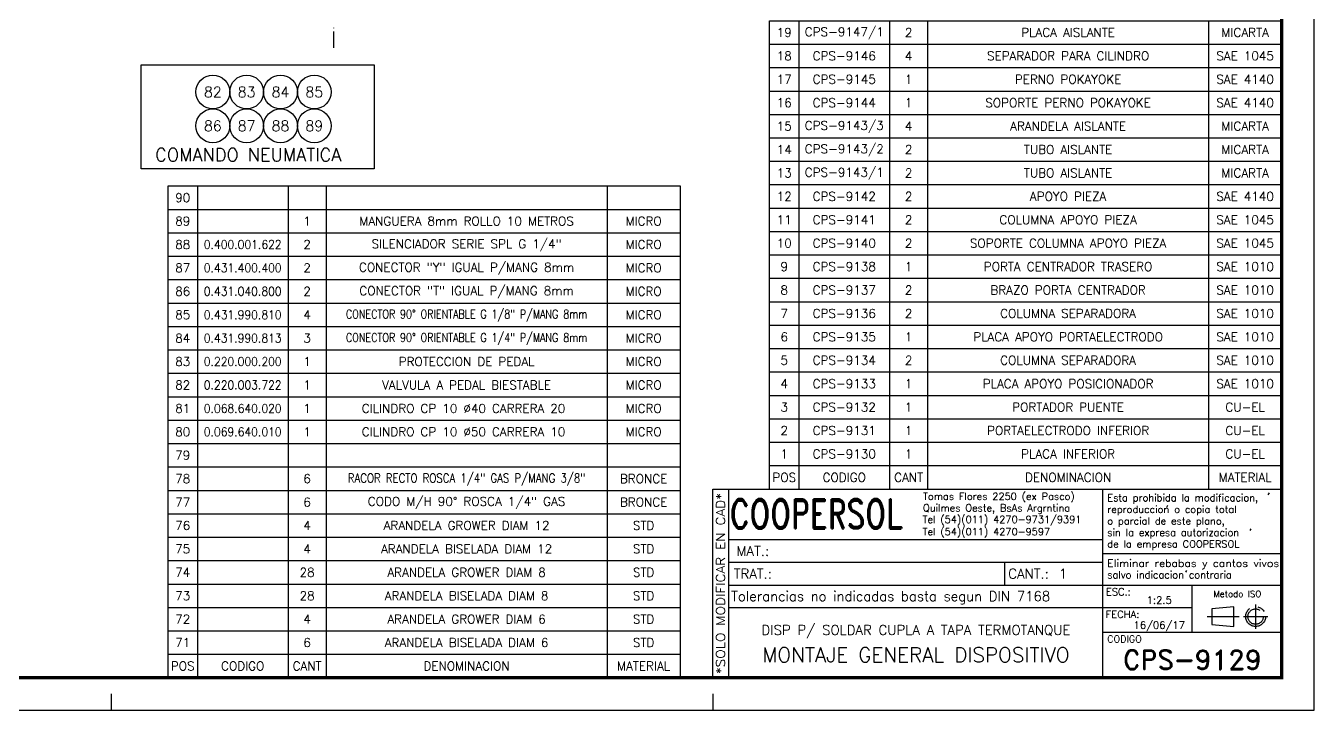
# Model space of a CAD drawing. Extents: x 0 to 2303, y 0 to 1485.
# Drawn here: x 1112 to 2102, y 0 to 526 of the extents above; entities that cross this region are included whole.
import ezdxf
from ezdxf.enums import TextEntityAlignment as Align

# ---------------------------------------------------------------- set-up
doc = ezdxf.new("R2010")
doc.units = 0
doc.header["$LTSCALE"] = 10
doc.header["$MEASUREMENT"] = 0
doc.linetypes.add('CENTER', pattern=[2, 1.25, -0.25, 0.25, -0.25])
doc.layers.get('0').update_dxf_attribs({"linetype": 'CONTINUOUS'})
for name, color, linetype in [('0-POS', 3, 'CONTINUOUS'), ('1', 1, 'CENTER'), ('CL', 1, 'CENTER'), ('FI', 1, 'CONTINUOUS'), ('POS', 3, 'CONTINUOUS')]:
    doc.layers.add(name, color=color, linetype=linetype)
doc.styles.add('ROMAND', font='ROMAND')
doc.styles.add('ROMANS', font='ROMANS.SHX')

# ---------------------------------------------------------------- blocks, each defined once
blk = doc.blocks.new('LISCONJ')
blk.add_line((0, 0), (0, 8))
at = {"layer": 'FI', "color": 7}
for p, q in [((0, 8), (175, 8)), ((10, 8), (10, 0)), ((41, 8), (41, 0)), ((54, 8), (54, 0)), ((150, 8), (150, 0))]:
    blk.add_line(p, q, dxfattribs=at)
at = {"style": 'ROMANS'}
for tag, p in [('POS', (5, 4)), ('CODIGO', (25.5, 4)), ('CANT', (47.5, 4)), ('DENOMINACION', (102, 4)), ('MATERIAL', (162.5, 4))]:
    blk.add_attdef(tag, text='', height=3, dxfattribs=at).set_placement(p, align=Align.MIDDLE)
blk = doc.blocks.new('A1G')
for p, q in [((471, 5), (471, 0)), ((656, 5), (656, 0))]:
    blk.add_line(p, q)
blk.add_lwpolyline([(0, 0), (841, 0), (841, 594), (0, 594)], close=True)
at = {"const_width": 1}
blk.add_lwpolyline([(25, 10), (831, 10), (831, 584), (25, 584)], close=True, dxfattribs=at)
blk = doc.blocks.new('COOPERSOLROT-02')
for p, q in [((0, 58), (175, 58)), ((0, 0), (0, 58)), ((5, 0), (5, 58)), ((120, 0), (120, 58)), ((175, 0), (175, 58)), ((5, 42.5), (120, 42.5)), ((120, 38.19), (175, 38.19)), ((5, 35.5), (120, 35.5)), ((89.89, 28.5), (89.89, 35.5)), ((5, 28.5), (175, 28.5)), ((147.5, 14), (147.5, 28.5)), ((147.5, 21.5), (5, 21.5)), ((120, 14), (175, 14)), ((0, 0), (175, 0))]:
    blk.add_line(p, q)
at = {"color": 1, "linetype": 'CENTER'}
blk.add_line((166.98, 22.51), (166.98, 15.06), dxfattribs=at)
for points in [[(152.09, 18.79), (161.93, 18.79)], [(163.26, 18.79), (170.71, 18.79)]]:
    blk.add_lwpolyline(points, dxfattribs=at)
at = {"layer": '1'}
for points in [[(170.85, 56.26), (171.21, 56.85)], [(139.66, 52.43), (140.02, 53.02)], [(165.28, 45.22), (165.64, 45.81)], [(145.46, 32.42), (145.82, 33.01)]]:
    blk.add_lwpolyline(points, dxfattribs=at)
blk.add_lwpolyline([(160.25, 18.79), (160.25, 21.83), (153.47, 21.16), (153.47, 16.41), (160.25, 15.74)], close=True, dxfattribs=at)
for radius in [3.05, 2.37]:
    blk.add_circle((166.98, 18.79), radius, dxfattribs=at)
at = {"style": 'ROMANS', "width": 0.996387}
blk.add_text('*SOLO MODIFICAR EN CAD*', height=2.7, rotation=90, dxfattribs=at).set_placement((3.77, 1.09), (3.77, 56.81), align=Align.FIT)
at = {"style": 'ROMAND', "width": 0.75}
blk.add_text('COOPERSOL', height=9, dxfattribs=at).set_placement((5.26, 45.85))
at = {"style": 'ROMANS'}
for s, p in [('MAT.:', (7.32, 37.47)), ('TRAT.:', (6.5, 30.47)), ('CANT.:', (90.89, 30.47)), ('Tolerancias no indicadas basta segun DIN 7168', (5.7, 23.56))]:
    blk.add_text(s, height=3, dxfattribs=at).set_placement(p)
for tag, height, style, p in [('CONJUNTO', 2.3, 'ROMANS', (62.5, 17.5)), ('SUBCONJUNTO', 3, 'ROMANS', (62.5, 11.5)), ('COD-PLA', 6, 'ROMAND', (147.5, 5.5)), ('DENOMINACION', 4.5, 'ROMANS', (62.5, 4.75))]:
    blk.add_attdef(tag, text='', height=height, dxfattribs=dict(style=style)).set_placement(p, align=Align.MIDDLE)
at = {"layer": '1', "style": 'ROMANS'}
for s, height, p in [('Tomas Flores 2250 (ex Pasco)', 2.2, (64.69, 54.68)), ('Esta prohibida la modificacion,', 2.2, (121.36, 54.23)), ('Quilmes Oeste, BsAs Argrntina', 2.2, (64.69, 51.12)), ('reproduccion o copia total', 2.2, (121.36, 50.67)), ('Tel (54)(011) 4270-9731/9391', 2.2, (64.55, 47.56)), ('o parcial de este plano,', 2.2, (121.36, 47.11)), ('Tel (54)(011) 4270-9597', 2.2, (64.55, 43.83)), ('sin la expresa autorizacion ', 2.2, (121.36, 43.55)), ('de la empresa COOPERSOL', 2.2, (121.36, 39.99)), ('salvo indicacion contraria', 2.2, (121.36, 30.54)), ('ESC.:', 2.25, (120.89, 25.29)), ('FECHA:', 2.25, (120.81, 18.36)), ('CODIGO', 2.16, (121.33, 10.78))]:
    blk.add_text(s, height=height, dxfattribs=at).set_placement(p)
at = {"layer": '1', "style": 'ROMANS', "width": 0.96139}
blk.add_text('Eliminar rebabas y cantos vivos', height=2.2, dxfattribs=at).set_placement((121.34, 34.1), (174.21, 34.1), align=Align.FIT)
at = {"layer": '1', "style": 'ROMANS'}
blk.add_text('Metodo ISO', height=1.948, dxfattribs=at).set_placement((161.34, 25.77), align=Align.MIDDLE)
for tag, p in [('MAT', (22.51, 37.47)), ('TRAT', (22.51, 30.47)), ('CANT', (106.49, 30.47))]:
    blk.add_attdef(tag, p, '', height=3, dxfattribs=at)
for tag, p in [('ESC', (137.33, 22.73)), ('FECHA', (137.33, 15.06))]:
    blk.add_attdef(tag, text='', height=2.25, dxfattribs=at).set_placement(p, align=Align.CENTER)
blk = doc.blocks.new('POS')
at = {"layer": '0-POS'}
blk.add_circle((0, 0), 6.5, dxfattribs=at)
at = {"layer": '0-POS', "style": 'ROMANS', "flags": 4}
blk.add_attdef('P', text='', height=4, dxfattribs=at).set_placement((0, 0), align=Align.MIDDLE)

msp = doc.modelspace()

# ---------------------------------------------------------------- linework, layer by layer
msp.add_line((1615, 403), (1615, 25))
at = {"layer": 'CL'}
msp.add_line((1348.66677, 509.28395), (1348.66677, 524.64), dxfattribs=at)
at = {"layer": 'POS'}
msp.add_lwpolyline([(1200.63614, 496.23903), (1379.64363, 496.23903), (1379.64363, 416.07359), (1200.63614, 416.07359)], close=True, dxfattribs=at)

# ---------------------------------------------------------------- block references
at = {"xscale": 2.5, "yscale": 2.5, "zscale": 2.5}
msp.add_blockref('A1G', (0, 0), dxfattribs=at)
at = {"xscale": 2.25, "yscale": 2.25, "zscale": 2.25}
for p, values in [((1683.75, 512), {'DENOMINACION': 'PLACA AISLANTE', 'CODIGO': 'CPS-9147/1', 'CANT': '2', 'POS': '19', 'MATERIAL': 'MICARTA'}), ((1683.75, 494), {'DENOMINACION': 'SEPARADOR PARA CILINDRO', 'CODIGO': 'CPS-9146', 'CANT': '4', 'POS': '18', 'MATERIAL': 'SAE 1045'}), ((1683.75, 476), {'DENOMINACION': 'PERNO POKAYOKE', 'CODIGO': 'CPS-9145', 'CANT': '1', 'POS': '17', 'MATERIAL': 'SAE 4140'}), ((1683.75, 458), {'DENOMINACION': 'SOPORTE PERNO POKAYOKE', 'CODIGO': 'CPS-9144', 'CANT': '1', 'POS': '16', 'MATERIAL': 'SAE 4140'}), ((1683.75, 440), {'DENOMINACION': 'ARANDELA AISLANTE', 'CODIGO': 'CPS-9143/3', 'CANT': '4', 'POS': '15', 'MATERIAL': 'MICARTA'}), ((1683.75, 422), {'DENOMINACION': 'TUBO AISLANTE', 'CODIGO': 'CPS-9143/2', 'CANT': '2', 'POS': '14', 'MATERIAL': 'MICARTA'}), ((1683.75, 404), {'DENOMINACION': 'TUBO AISLANTE', 'CODIGO': 'CPS-9143/1', 'CANT': '2', 'POS': '13', 'MATERIAL': 'MICARTA'}), ((1683.75, 386), {'DENOMINACION': 'APOYO PIEZA', 'CODIGO': 'CPS-9142', 'CANT': '2', 'POS': '12', 'MATERIAL': 'SAE 4140'}), ((1683.75, 368), {'DENOMINACION': 'COLUMNA APOYO PIEZA', 'CODIGO': 'CPS-9141', 'CANT': '2', 'POS': '11', 'MATERIAL': 'SAE 1045'}), ((1683.75, 350), {'DENOMINACION': 'SOPORTE COLUMNA APOYO PIEZA', 'CODIGO': 'CPS-9140', 'CANT': '2', 'POS': '10', 'MATERIAL': 'SAE 1045'}), ((1683.75, 332), {'DENOMINACION': 'PORTA CENTRADOR TRASERO', 'CODIGO': 'CPS-9138', 'CANT': '1', 'POS': '9', 'MATERIAL': 'SAE 1010'}), ((1683.75, 314), {'DENOMINACION': 'BRAZO PORTA CENTRADOR', 'CODIGO': 'CPS-9137', 'CANT': '2', 'POS': '8', 'MATERIAL': 'SAE 1010'}), ((1683.75, 296), {'DENOMINACION': 'COLUMNA SEPARADORA', 'CODIGO': 'CPS-9136', 'CANT': '2', 'POS': '7', 'MATERIAL': 'SAE 1010'}), ((1683.75, 278), {'DENOMINACION': 'PLACA APOYO PORTAELECTRODO', 'CODIGO': 'CPS-9135', 'CANT': '1', 'POS': '6', 'MATERIAL': 'SAE 1010'}), ((1683.75, 260), {'DENOMINACION': 'COLUMNA SEPARADORA', 'CODIGO': 'CPS-9134', 'CANT': '2', 'POS': '5', 'MATERIAL': 'SAE 1010'}), ((1683.75, 242), {'DENOMINACION': 'PLACA APOYO POSICIONADOR', 'CODIGO': 'CPS-9133', 'CANT': '1', 'POS': '4', 'MATERIAL': 'SAE 1010'}), ((1683.75, 224), {'DENOMINACION': 'PORTADOR PUENTE', 'CODIGO': 'CPS-9132', 'CANT': '1', 'POS': '3', 'MATERIAL': 'CU-EL'}), ((1683.75, 206), {'DENOMINACION': 'PORTAELECTRODO INFERIOR', 'CODIGO': 'CPS-9131', 'CANT': '1', 'POS': '2', 'MATERIAL': 'CU-EL'}), ((1683.75, 188), {'DENOMINACION': 'PLACA INFERIOR', 'CODIGO': 'CPS-9130', 'CANT': '1', 'POS': '1', 'MATERIAL': 'CU-EL'}), ((1683.75, 170), {'DENOMINACION': 'DENOMINACION', 'CODIGO': 'CODIGO', 'CANT': 'CANT', 'POS': 'POS', 'MATERIAL': 'MATERIAL'}), ((1221.25, 25), {'DENOMINACION': 'DENOMINACION', 'CODIGO': 'CODIGO', 'CANT': 'CANT', 'POS': 'POS', 'MATERIAL': 'MATERIAL'})]:
    msp.add_blockref('LISCONJ', p, dxfattribs=at).add_auto_attribs(values)
ref = msp.add_blockref('LISCONJ', (1221.25, 385), dxfattribs=dict(xscale=2.25, yscale=2.25, zscale=2.25))
ref.add_attrib('POS', '90', dxfattribs={"height": 6.75, "style": 'ROMANS'}).set_placement((1232.5, 394), align=Align.MIDDLE)
ref = msp.add_blockref('LISCONJ', (1221.25, 367), dxfattribs=dict(xscale=2.25, yscale=2.25, zscale=2.25))
ref.add_attrib('DENOMINACION', 'MANGUERA 8mm ROLLO 10 METROS', dxfattribs={"height": 6.75, "style": 'ROMANS'}).set_placement((1450.75, 376), align=Align.MIDDLE)
ref.add_attrib('CANT', '1', dxfattribs={"height": 6.75, "style": 'ROMANS'}).set_placement((1328.125, 376), align=Align.MIDDLE)
ref.add_attrib('POS', '89', dxfattribs={"height": 6.75, "style": 'ROMANS'}).set_placement((1232.5, 376), align=Align.MIDDLE)
ref.add_attrib('MATERIAL', 'MICRO', dxfattribs={"height": 6.75, "style": 'ROMANS'}).set_placement((1586.875, 376), align=Align.MIDDLE)
ref = msp.add_blockref('LISCONJ', (1221.25, 349), dxfattribs=dict(xscale=2.25, yscale=2.25, zscale=2.25))
ref.add_attrib('DENOMINACION', 'SILENCIADOR SERIE SPL G 1/4"', dxfattribs={"height": 6.75, "style": 'ROMANS'}).set_placement((1450.75, 358), align=Align.MIDDLE)
ref.add_attrib('CODIGO', '0.400.001.622', dxfattribs={"height": 6.75, "style": 'ROMANS', "width": 0.9}).set_placement((1278.625, 358), align=Align.MIDDLE)
ref.add_attrib('CANT', '2', dxfattribs={"height": 6.75, "style": 'ROMANS'}).set_placement((1328.125, 358), align=Align.MIDDLE)
ref.add_attrib('POS', '88', dxfattribs={"height": 6.75, "style": 'ROMANS'}).set_placement((1232.5, 358), align=Align.MIDDLE)
ref.add_attrib('MATERIAL', 'MICRO', dxfattribs={"height": 6.75, "style": 'ROMANS'}).set_placement((1586.875, 358), align=Align.MIDDLE)
ref = msp.add_blockref('LISCONJ', (1221.25, 331), dxfattribs=dict(xscale=2.25, yscale=2.25, zscale=2.25))
ref.add_attrib('DENOMINACION', 'CONECTOR "Y" IGUAL P/MANG 8mm', dxfattribs={"height": 6.75, "style": 'ROMANS'}).set_placement((1450.75, 340), align=Align.MIDDLE)
ref.add_attrib('CODIGO', '0.431.400.400', dxfattribs={"height": 6.75, "style": 'ROMANS', "width": 0.9}).set_placement((1278.625, 340), align=Align.MIDDLE)
ref.add_attrib('CANT', '2', dxfattribs={"height": 6.75, "style": 'ROMANS'}).set_placement((1328.125, 340), align=Align.MIDDLE)
ref.add_attrib('POS', '87', dxfattribs={"height": 6.75, "style": 'ROMANS'}).set_placement((1232.5, 340), align=Align.MIDDLE)
ref.add_attrib('MATERIAL', 'MICRO', dxfattribs={"height": 6.75, "style": 'ROMANS'}).set_placement((1586.875, 340), align=Align.MIDDLE)
ref = msp.add_blockref('LISCONJ', (1221.25, 313), dxfattribs=dict(xscale=2.25, yscale=2.25, zscale=2.25))
ref.add_attrib('DENOMINACION', 'CONECTOR "T" IGUAL P/MANG 8mm', dxfattribs={"height": 6.75, "style": 'ROMANS'}).set_placement((1450.75, 322), align=Align.MIDDLE)
ref.add_attrib('CODIGO', '0.431.040.800', dxfattribs={"height": 6.75, "style": 'ROMANS', "width": 0.9}).set_placement((1278.625, 322), align=Align.MIDDLE)
ref.add_attrib('CANT', '2', dxfattribs={"height": 6.75, "style": 'ROMANS'}).set_placement((1328.125, 322), align=Align.MIDDLE)
ref.add_attrib('POS', '86', dxfattribs={"height": 6.75, "style": 'ROMANS'}).set_placement((1232.5, 322), align=Align.MIDDLE)
ref.add_attrib('MATERIAL', 'MICRO', dxfattribs={"height": 6.75, "style": 'ROMANS'}).set_placement((1586.875, 322), align=Align.MIDDLE)
ref = msp.add_blockref('LISCONJ', (1221.25, 295), dxfattribs=dict(xscale=2.25, yscale=2.25, zscale=2.25))
ref.add_attrib('DENOMINACION', 'CONECTOR 90%%d ORIENTABLE G 1/8" P/MANG 8mm', dxfattribs={"height": 6.75, "style": 'ROMANS', "width": 0.8}).set_placement((1450.75, 304), align=Align.MIDDLE)
ref.add_attrib('CODIGO', '0.431.990.810', dxfattribs={"height": 6.75, "style": 'ROMANS', "width": 0.9}).set_placement((1278.625, 304), align=Align.MIDDLE)
ref.add_attrib('CANT', '4', dxfattribs={"height": 6.75, "style": 'ROMANS'}).set_placement((1328.125, 304), align=Align.MIDDLE)
ref.add_attrib('POS', '85', dxfattribs={"height": 6.75, "style": 'ROMANS'}).set_placement((1232.5, 304), align=Align.MIDDLE)
ref.add_attrib('MATERIAL', 'MICRO', dxfattribs={"height": 6.75, "style": 'ROMANS'}).set_placement((1586.875, 304), align=Align.MIDDLE)
ref = msp.add_blockref('LISCONJ', (1221.25, 277), dxfattribs=dict(xscale=2.25, yscale=2.25, zscale=2.25))
ref.add_attrib('DENOMINACION', 'CONECTOR 90%%d ORIENTABLE G 1/4" P/MANG 8mm', dxfattribs={"height": 6.75, "style": 'ROMANS', "width": 0.8}).set_placement((1450.75, 286), align=Align.MIDDLE)
ref.add_attrib('CODIGO', '0.431.990.813', dxfattribs={"height": 6.75, "style": 'ROMANS', "width": 0.9}).set_placement((1278.625, 286), align=Align.MIDDLE)
ref.add_attrib('CANT', '3', dxfattribs={"height": 6.75, "style": 'ROMANS'}).set_placement((1328.125, 286), align=Align.MIDDLE)
ref.add_attrib('POS', '84', dxfattribs={"height": 6.75, "style": 'ROMANS'}).set_placement((1232.5, 286), align=Align.MIDDLE)
ref.add_attrib('MATERIAL', 'MICRO', dxfattribs={"height": 6.75, "style": 'ROMANS'}).set_placement((1586.875, 286), align=Align.MIDDLE)
ref = msp.add_blockref('LISCONJ', (1221.25, 259), dxfattribs=dict(xscale=2.25, yscale=2.25, zscale=2.25))
ref.add_attrib('DENOMINACION', 'PROTECCION DE PEDAL', dxfattribs={"height": 6.75, "style": 'ROMANS'}).set_placement((1450.75, 268), align=Align.MIDDLE)
ref.add_attrib('CODIGO', '0.220.000.200', dxfattribs={"height": 6.75, "style": 'ROMANS', "width": 0.9}).set_placement((1278.625, 268), align=Align.MIDDLE)
ref.add_attrib('CANT', '1', dxfattribs={"height": 6.75, "style": 'ROMANS'}).set_placement((1328.125, 268), align=Align.MIDDLE)
ref.add_attrib('POS', '83', dxfattribs={"height": 6.75, "style": 'ROMANS'}).set_placement((1232.5, 268), align=Align.MIDDLE)
ref.add_attrib('MATERIAL', 'MICRO', dxfattribs={"height": 6.75, "style": 'ROMANS'}).set_placement((1586.875, 268), align=Align.MIDDLE)
ref = msp.add_blockref('LISCONJ', (1221.25, 241), dxfattribs=dict(xscale=2.25, yscale=2.25, zscale=2.25))
ref.add_attrib('DENOMINACION', 'VALVULA A PEDAL BIESTABLE', dxfattribs={"height": 6.75, "style": 'ROMANS'}).set_placement((1450.75, 250), align=Align.MIDDLE)
ref.add_attrib('CODIGO', '0.220.003.722', dxfattribs={"height": 6.75, "style": 'ROMANS', "width": 0.9}).set_placement((1278.625, 250), align=Align.MIDDLE)
ref.add_attrib('CANT', '1', dxfattribs={"height": 6.75, "style": 'ROMANS'}).set_placement((1328.125, 250), align=Align.MIDDLE)
ref.add_attrib('POS', '82', dxfattribs={"height": 6.75, "style": 'ROMANS'}).set_placement((1232.5, 250), align=Align.MIDDLE)
ref.add_attrib('MATERIAL', 'MICRO', dxfattribs={"height": 6.75, "style": 'ROMANS'}).set_placement((1586.875, 250), align=Align.MIDDLE)
ref = msp.add_blockref('LISCONJ', (1221.25, 223), dxfattribs=dict(xscale=2.25, yscale=2.25, zscale=2.25))
ref.add_attrib('DENOMINACION', 'CILINDRO CP 10 %%c40 CARRERA 20 ', dxfattribs={"height": 6.75, "style": 'ROMANS'}).set_placement((1450.75, 232), align=Align.MIDDLE)
ref.add_attrib('CODIGO', '0.068.640.020', dxfattribs={"height": 6.75, "style": 'ROMANS', "width": 0.9}).set_placement((1278.625, 232), align=Align.MIDDLE)
ref.add_attrib('CANT', '1', dxfattribs={"height": 6.75, "style": 'ROMANS'}).set_placement((1328.125, 232), align=Align.MIDDLE)
ref.add_attrib('POS', '81', dxfattribs={"height": 6.75, "style": 'ROMANS'}).set_placement((1232.5, 232), align=Align.MIDDLE)
ref.add_attrib('MATERIAL', 'MICRO', dxfattribs={"height": 6.75, "style": 'ROMANS'}).set_placement((1586.875, 232), align=Align.MIDDLE)
ref = msp.add_blockref('LISCONJ', (1221.25, 205), dxfattribs=dict(xscale=2.25, yscale=2.25, zscale=2.25))
ref.add_attrib('DENOMINACION', 'CILINDRO CP 10 %%c50 CARRERA 10 ', dxfattribs={"height": 6.75, "style": 'ROMANS'}).set_placement((1450.75, 214), align=Align.MIDDLE)
ref.add_attrib('CODIGO', '0.069.640.010', dxfattribs={"height": 6.75, "style": 'ROMANS', "width": 0.9}).set_placement((1278.625, 214), align=Align.MIDDLE)
ref.add_attrib('CANT', '1', dxfattribs={"height": 6.75, "style": 'ROMANS'}).set_placement((1328.125, 214), align=Align.MIDDLE)
ref.add_attrib('POS', '80', dxfattribs={"height": 6.75, "style": 'ROMANS'}).set_placement((1232.5, 214), align=Align.MIDDLE)
ref.add_attrib('MATERIAL', 'MICRO', dxfattribs={"height": 6.75, "style": 'ROMANS'}).set_placement((1586.875, 214), align=Align.MIDDLE)
ref = msp.add_blockref('LISCONJ', (1221.25, 187), dxfattribs=dict(xscale=2.25, yscale=2.25, zscale=2.25))
ref.add_attrib('POS', '79', dxfattribs={"height": 6.75, "style": 'ROMANS'}).set_placement((1232.5, 196), align=Align.MIDDLE)
ref = msp.add_blockref('LISCONJ', (1221.25, 169), dxfattribs=dict(xscale=2.25, yscale=2.25, zscale=2.25))
ref.add_attrib('DENOMINACION', 'RACOR RECTO ROSCA 1/4" GAS P/MANG 3/8"', dxfattribs={"height": 6.75, "style": 'ROMANS', "width": 0.85}).set_placement((1450.75, 178), align=Align.MIDDLE)
ref.add_attrib('CANT', '6', dxfattribs={"height": 6.75, "style": 'ROMANS'}).set_placement((1328.125, 178), align=Align.MIDDLE)
ref.add_attrib('POS', '78', dxfattribs={"height": 6.75, "style": 'ROMANS'}).set_placement((1232.5, 178), align=Align.MIDDLE)
ref.add_attrib('MATERIAL', 'BRONCE', dxfattribs={"height": 6.75, "style": 'ROMANS'}).set_placement((1586.875, 178), align=Align.MIDDLE)
ref = msp.add_blockref('LISCONJ', (1221.25, 151), dxfattribs=dict(xscale=2.25, yscale=2.25, zscale=2.25))
ref.add_attrib('DENOMINACION', 'CODO M/H 90%%d ROSCA 1/4" GAS', dxfattribs={"height": 6.75, "style": 'ROMANS'}).set_placement((1450.75, 160), align=Align.MIDDLE)
ref.add_attrib('CANT', '6', dxfattribs={"height": 6.75, "style": 'ROMANS'}).set_placement((1328.125, 160), align=Align.MIDDLE)
ref.add_attrib('POS', '77', dxfattribs={"height": 6.75, "style": 'ROMANS'}).set_placement((1232.5, 160), align=Align.MIDDLE)
ref.add_attrib('MATERIAL', 'BRONCE', dxfattribs={"height": 6.75, "style": 'ROMANS'}).set_placement((1586.875, 160), align=Align.MIDDLE)
ref = msp.add_blockref('COOPERSOLROT-02', (1640, 25), dxfattribs=dict(xscale=2.5, yscale=2.5, zscale=2.5))
ref.add_attrib('COD-PLA', 'CPS-9129', dxfattribs={"height": 15, "style": 'ROMAND'}).set_placement((2008.75, 38.75), align=Align.MIDDLE)
ref.add_attrib('FECHA', '16/06/17', dxfattribs={"layer": '1', "height": 5.625, "style": 'ROMANS'}).set_placement((1983.3367, 62.6525), align=Align.CENTER)
ref.add_attrib('ESC', '1:2.5', dxfattribs={"layer": '1', "height": 5.625, "style": 'ROMANS'}).set_placement((1983.3367, 81.82136), align=Align.CENTER)
ref.add_attrib('CANT', '1', (1906.22648, 101.17037), dxfattribs={"layer": '1', "height": 7.5, "style": 'ROMANS'})
ref.add_attrib('DENOMINACION', 'MONTAJE GENERAL DISPOSITIVO', dxfattribs={"height": 11.25, "style": 'ROMANS'}).set_placement((1796.25, 42.59453), align=Align.MIDDLE)
ref.add_attrib('SUBCONJUNTO', 'DISP P/ SOLDAR CUPLA A TAPA TERMOTANQUE', dxfattribs={"height": 7.5, "style": 'ROMANS'}).set_placement((1796.25, 61.19461), align=Align.MIDDLE)
ref = msp.add_blockref('LISCONJ', (1221.25, 133), dxfattribs=dict(xscale=2.25, yscale=2.25, zscale=2.25))
ref.add_attrib('DENOMINACION', 'ARANDELA GROWER DIAM 12', dxfattribs={"height": 6.75, "style": 'ROMANS'}).set_placement((1450.75, 142), align=Align.MIDDLE)
ref.add_attrib('CANT', '4', dxfattribs={"height": 6.75, "style": 'ROMANS'}).set_placement((1328.125, 142), align=Align.MIDDLE)
ref.add_attrib('POS', '76', dxfattribs={"height": 6.75, "style": 'ROMANS'}).set_placement((1232.5, 142), align=Align.MIDDLE)
ref.add_attrib('MATERIAL', 'STD', dxfattribs={"height": 6.75, "style": 'ROMANS'}).set_placement((1586.875, 142), align=Align.MIDDLE)
ref = msp.add_blockref('LISCONJ', (1221.25, 115), dxfattribs=dict(xscale=2.25, yscale=2.25, zscale=2.25))
ref.add_attrib('DENOMINACION', 'ARANDELA BISELADA DIAM 12', dxfattribs={"height": 6.75, "style": 'ROMANS'}).set_placement((1450.75, 124), align=Align.MIDDLE)
ref.add_attrib('CANT', '4', dxfattribs={"height": 6.75, "style": 'ROMANS'}).set_placement((1328.125, 124), align=Align.MIDDLE)
ref.add_attrib('POS', '75', dxfattribs={"height": 6.75, "style": 'ROMANS'}).set_placement((1232.5, 124), align=Align.MIDDLE)
ref.add_attrib('MATERIAL', 'STD', dxfattribs={"height": 6.75, "style": 'ROMANS'}).set_placement((1586.875, 124), align=Align.MIDDLE)
ref = msp.add_blockref('LISCONJ', (1221.25, 97), dxfattribs=dict(xscale=2.25, yscale=2.25, zscale=2.25))
ref.add_attrib('DENOMINACION', 'ARANDELA GROWER DIAM 8', dxfattribs={"height": 6.75, "style": 'ROMANS'}).set_placement((1450.75, 106), align=Align.MIDDLE)
ref.add_attrib('CANT', '28', dxfattribs={"height": 6.75, "style": 'ROMANS'}).set_placement((1328.125, 106), align=Align.MIDDLE)
ref.add_attrib('POS', '74', dxfattribs={"height": 6.75, "style": 'ROMANS'}).set_placement((1232.5, 106), align=Align.MIDDLE)
ref.add_attrib('MATERIAL', 'STD', dxfattribs={"height": 6.75, "style": 'ROMANS'}).set_placement((1586.875, 106), align=Align.MIDDLE)
ref = msp.add_blockref('LISCONJ', (1221.25, 79), dxfattribs=dict(xscale=2.25, yscale=2.25, zscale=2.25))
ref.add_attrib('DENOMINACION', 'ARANDELA BISELADA DIAM 8', dxfattribs={"height": 6.75, "style": 'ROMANS'}).set_placement((1450.75, 88), align=Align.MIDDLE)
ref.add_attrib('CANT', '28', dxfattribs={"height": 6.75, "style": 'ROMANS'}).set_placement((1328.125, 88), align=Align.MIDDLE)
ref.add_attrib('POS', '73', dxfattribs={"height": 6.75, "style": 'ROMANS'}).set_placement((1232.5, 88), align=Align.MIDDLE)
ref.add_attrib('MATERIAL', 'STD', dxfattribs={"height": 6.75, "style": 'ROMANS'}).set_placement((1586.875, 88), align=Align.MIDDLE)
ref = msp.add_blockref('LISCONJ', (1221.25, 61), dxfattribs=dict(xscale=2.25, yscale=2.25, zscale=2.25))
ref.add_attrib('DENOMINACION', 'ARANDELA GROWER DIAM 6', dxfattribs={"height": 6.75, "style": 'ROMANS'}).set_placement((1450.75, 70), align=Align.MIDDLE)
ref.add_attrib('CANT', '4', dxfattribs={"height": 6.75, "style": 'ROMANS'}).set_placement((1328.125, 70), align=Align.MIDDLE)
ref.add_attrib('POS', '72', dxfattribs={"height": 6.75, "style": 'ROMANS'}).set_placement((1232.5, 70), align=Align.MIDDLE)
ref.add_attrib('MATERIAL', 'STD', dxfattribs={"height": 6.75, "style": 'ROMANS'}).set_placement((1586.875, 70), align=Align.MIDDLE)
ref = msp.add_blockref('LISCONJ', (1221.25, 43), dxfattribs=dict(xscale=2.25, yscale=2.25, zscale=2.25))
ref.add_attrib('DENOMINACION', 'ARANDELA BISELADA DIAM 6', dxfattribs={"height": 6.75, "style": 'ROMANS'}).set_placement((1450.75, 52), align=Align.MIDDLE)
ref.add_attrib('CANT', '6', dxfattribs={"height": 6.75, "style": 'ROMANS'}).set_placement((1328.125, 52), align=Align.MIDDLE)
ref.add_attrib('POS', '71', dxfattribs={"height": 6.75, "style": 'ROMANS'}).set_placement((1232.5, 52), align=Align.MIDDLE)
ref.add_attrib('MATERIAL', 'STD', dxfattribs={"height": 6.75, "style": 'ROMANS'}).set_placement((1586.875, 52), align=Align.MIDDLE)
at = {"layer": 'POS', "xscale": 2, "yscale": 2, "zscale": 2}
for p, values in [((1255.64993, 475.23971), {'P': '82'}), ((1281.64993, 475.23971), {'P': '83'}), ((1307.64993, 475.23971), {'P': '84'}), ((1333.64993, 475.23971), {'P': '85'}), ((1255.64993, 449.23971), {'P': '86'}), ((1281.64993, 449.23971), {'P': '87'}), ((1307.64993, 449.23971), {'P': '88'}), ((1333.64993, 449.23971), {'P': '89'})]:
    msp.add_blockref('POS', p, dxfattribs=at).add_auto_attribs(values)

# ---------------------------------------------------------------- texts
at = {"layer": 'POS', "style": 'ROMANS'}
msp.add_text('COMANDO NEUMATICA', height=10, dxfattribs=at).set_placement((1211.30944, 421.95959))

doc.saveas('drawing.dxf')
